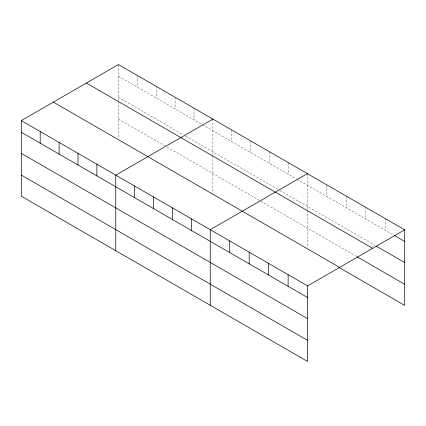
<?xml version="1.0" encoding="UTF-8"?>
<svg xmlns="http://www.w3.org/2000/svg" width="426" height="426" viewBox="0 0 426 426"><rect width="100%" height="100%" fill="white"/><g stroke="black" fill="none" stroke-linecap="round" stroke-linejoin="round"><path stroke-width="0.32" stroke-dasharray="2.13 1.6" d="M118.423 100.568L118.423 64.544M118.423 76.185L296.485 178.989M297.06 179.319L393.821 235.184M118.423 97.277L183.121 134.632M185.411 135.953L279.312 190.166M279.882 190.497L374.928 245.371M118.423 119.008L164.798 145.783M167.088 147.108L260.414 200.987M260.989 201.317L356.605 256.521M385.232 218.586L385.232 230.226M365.764 207.345L365.764 218.985M346.301 196.109L346.301 207.75M326.833 184.868L326.833 196.508M307.364 173.632L307.364 209.656M307.364 210.316L307.364 247.868M288.471 162.721L288.471 174.362M269.578 151.81L269.578 163.451M250.685 140.905L250.685 152.545M231.787 129.994L231.787 141.634M212.893 119.088L212.893 155.112M212.893 155.772L212.893 193.324M194 108.177L194 119.818M175.107 97.272L175.107 108.912M156.209 86.361L156.209 98.001M137.316 75.455L137.316 87.09M118.423 101.228L118.423 138.125"/><path stroke-width="0.64" d="M21.3 120.617L307.577 285.899L307.577 361.456L21.3 196.173L21.3 120.617L118.423 64.544L404.7 229.827L404.7 305.383L338.856 267.368M212.893 119.088L115.771 175.161L115.771 250.717M307.364 173.632L210.242 229.705L210.242 305.261M307.577 285.899L404.7 229.827M394.396 235.514L404.7 241.467M376.073 246.031L404.7 262.56M86.371 83.049L372.649 248.331M357.18 256.851L404.7 284.291M53.351 102.112L339.628 267.395M21.3 132.257L307.577 297.54M21.3 153.349L307.577 318.632M21.3 175.081L307.577 340.363M288.109 274.658L288.109 286.299M268.646 263.422L268.646 275.058M249.178 252.181L249.178 263.822M229.71 240.94L229.71 252.581M191.349 218.794L191.349 230.434M172.455 207.888L172.455 219.523M153.562 196.977L153.562 208.618M134.664 186.066L134.664 197.707M96.878 164.25L96.878 175.89M77.985 153.344L77.985 164.984M59.086 142.433L59.086 154.074M40.193 131.528L40.193 143.168"/></g></svg>
